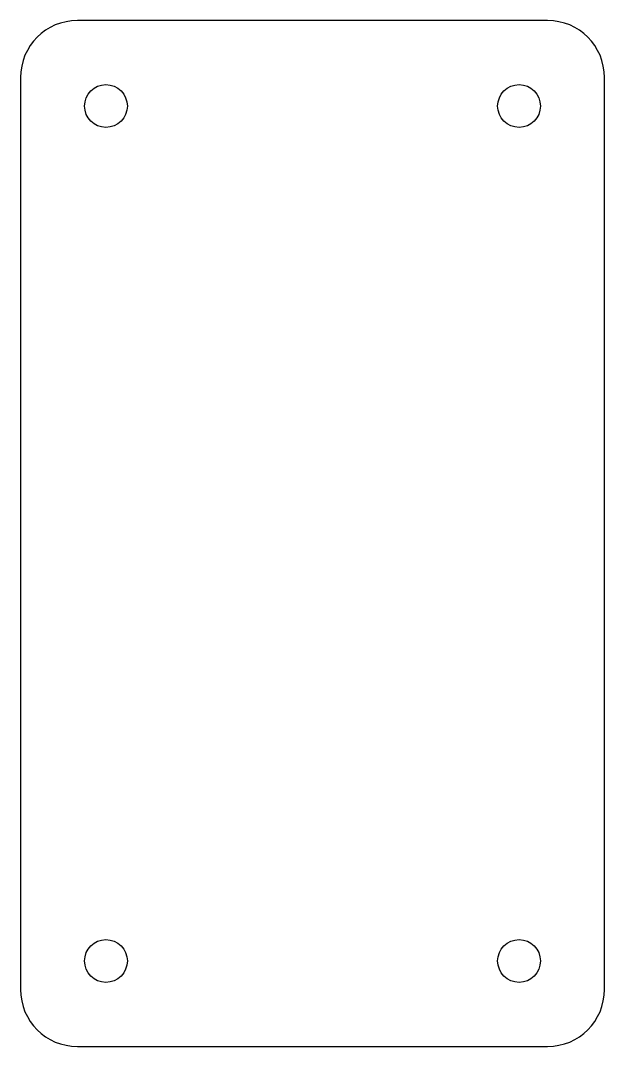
# Model space of a CAD drawing. Header units: millimetres. Extents: x -20.5 to 20.5, y -36 to 36.
import ezdxf

# ---------------------------------------------------------------- set-up
doc = ezdxf.new("R2010")
doc.units = ezdxf.units.MM

msp = doc.modelspace()

# ---------------------------------------------------------------- linework, layer by layer
at = {"color": 7, "linetype": 'Continuous', "lineweight": 25}
for p, q in [((16.5, 36), (-16.5, 36)), ((-20.5, 32), (-20.5, -32)), ((20.5, -32), (20.5, 32)), ((-16.5, -36), (16.5, -36))]:
    msp.add_line(p, q, dxfattribs=at)
for centre in [(-14.5, 30), (14.5, 30), (-14.5, -30), (14.5, -30)]:
    msp.add_circle(centre, 1.5, dxfattribs=at)
for centre, start, end in [((-16.5, 32), 90, 180), ((16.5, 32), 0, 90), ((-16.5, -32), 180, 270), ((16.5, -32), 270, 0)]:
    msp.add_arc(centre, 4, start, end, dxfattribs=at)

doc.saveas('drawing.dxf')
